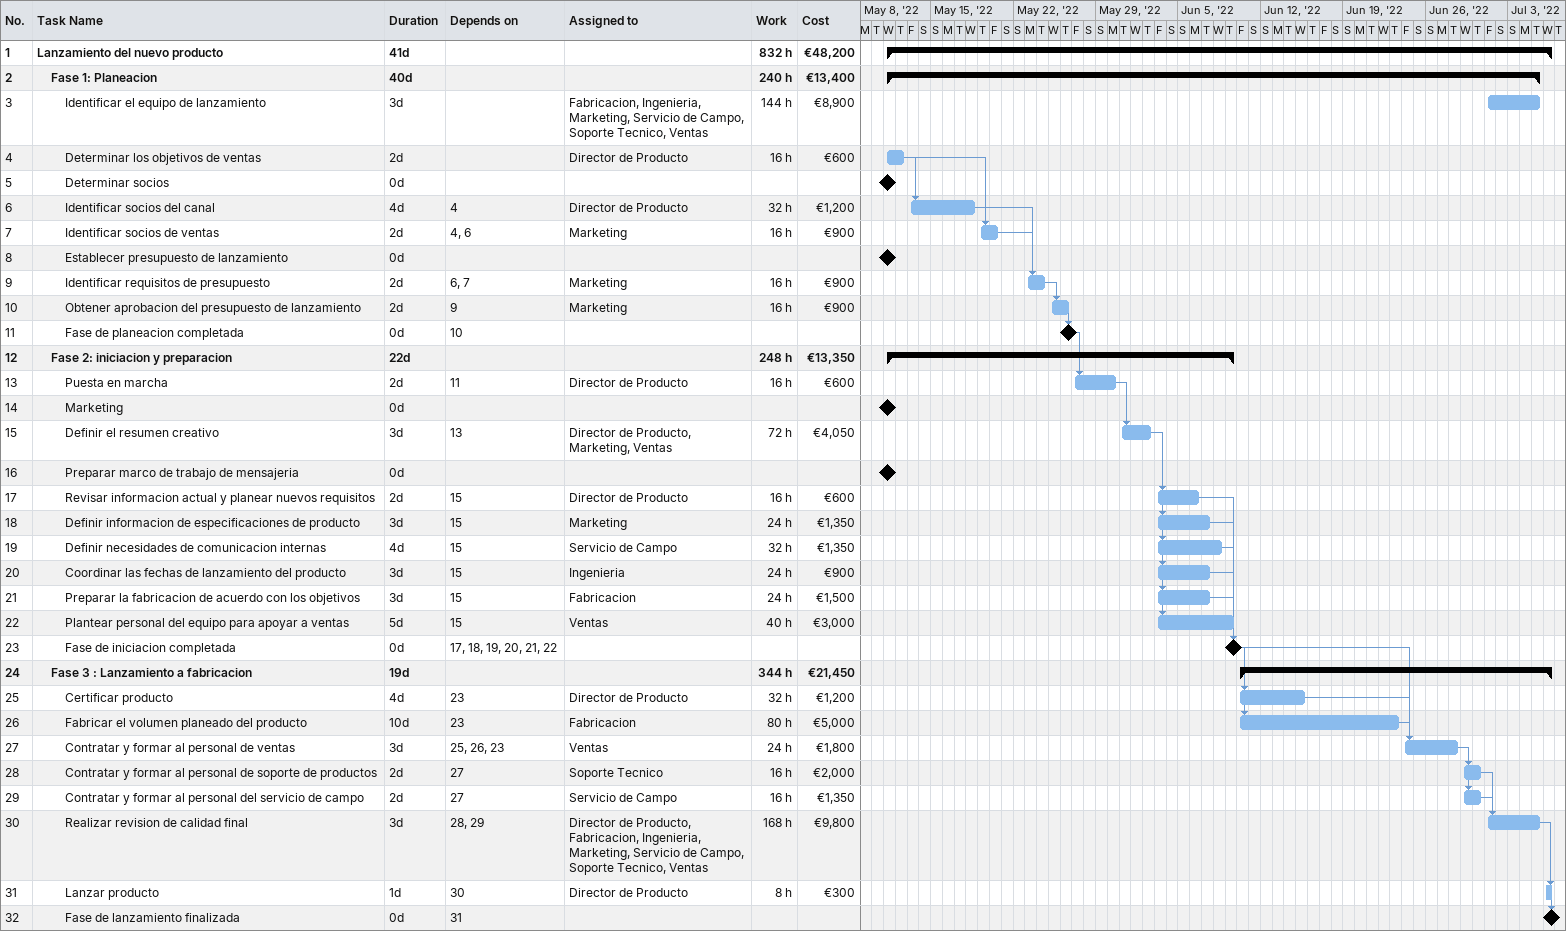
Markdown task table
| ID | Level | Task | Duration | Start | Finish | Predecessors | Resources | Work (h) | Cost (€) |
|---|---|---|---|---|---|---|---|---|---|
| 1 | 1 | **Lanzamiento del nuevo producto** | 41d | 2022-05-11 | 2022-07-06 |  |  | 832 | 48200 |
| 2 | 2 | **Fase 1: Planeacion** | 40d | 2022-05-11 | 2022-07-05 |  |  | 240 | 13400 |
| 3 | 3 | Identificar el equipo de lanzamiento | 3d | 2022-07-01 | 2022-07-05 |  | Fabricacion, Ingenieria, Marketing, Servicio de Campo, Soporte Tecnico, Ventas | 144 | 8900 |
| 4 | 3 | Determinar los objetivos de ventas | 2d | 2022-05-11 | 2022-05-12 |  | Director de Producto | 16 | 600 |
| 5 | 3 | Determinar socios | 0d | 2022-05-11 | 2022-05-11 |  |  |  |  |
| 6 | 3 | Identificar socios del canal | 4d | 2022-05-13 | 2022-05-18 | 4 | Director de Producto | 32 | 1200 |
| 7 | 3 | Identificar socios de ventas | 2d | 2022-05-19 | 2022-05-20 | 4, 6 | Marketing | 16 | 900 |
| 8 | 3 | Establecer presupuesto de lanzamiento | 0d | 2022-05-11 | 2022-05-11 |  |  |  |  |
| 9 | 3 | Identificar requisitos de presupuesto | 2d | 2022-05-23 | 2022-05-24 | 6, 7 | Marketing | 16 | 900 |
| 10 | 3 | Obtener aprobacion del presupuesto de lanzamiento | 2d | 2022-05-25 | 2022-05-26 | 9 | Marketing | 16 | 900 |
| 11 | 3 | Fase de planeacion completada | 0d | 2022-05-26 | 2022-05-26 | 10 |  |  |  |
| 12 | 2 | **Fase 2: iniciacion y preparacion** | 22d | 2022-05-11 | 2022-06-09 |  |  | 248 | 13350 |
| 13 | 3 | Puesta en marcha | 2d | 2022-05-27 | 2022-05-30 | 11 | Director de Producto | 16 | 600 |
| 14 | 3 | Marketing | 0d | 2022-05-11 | 2022-05-11 |  |  |  |  |
| 15 | 3 | Definir el resumen creativo | 3d | 2022-05-31 | 2022-06-02 | 13 | Director de Producto, Marketing, Ventas | 72 | 4050 |
| 16 | 3 | Preparar marco de trabajo de mensajeria | 0d | 2022-05-11 | 2022-05-11 |  |  |  |  |
| 17 | 3 | Revisar informacion actual y planear nuevos requisitos | 2d | 2022-06-03 | 2022-06-06 | 15 | Director de Producto | 16 | 600 |
| 18 | 3 | Definir informacion de especificaciones de producto | 3d | 2022-06-03 | 2022-06-07 | 15 | Marketing | 24 | 1350 |
| 19 | 3 | Definir necesidades de comunicacion internas | 4d | 2022-06-03 | 2022-06-08 | 15 | Servicio de Campo | 32 | 1350 |
| 20 | 3 | Coordinar las fechas de lanzamiento del producto | 3d | 2022-06-03 | 2022-06-07 | 15 | Ingenieria | 24 | 900 |
| 21 | 3 | Preparar la fabricacion de acuerdo con los objetivos | 3d | 2022-06-03 | 2022-06-07 | 15 | Fabricacion | 24 | 1500 |
| 22 | 3 | Plantear personal del equipo para apoyar a ventas | 5d | 2022-06-03 | 2022-06-09 | 15 | Ventas | 40 | 3000 |
| 23 | 3 | Fase de iniciacion completada | 0d | 2022-06-09 | 2022-06-09 | 17, 18, 19, 20, 21, 22 |  |  |  |
| 24 | 2 | **Fase 3 : Lanzamiento a fabricacion** | 19d | 2022-06-10 | 2022-07-06 |  |  | 344 | 21450 |
| 25 | 3 | Certificar producto | 4d | 2022-06-10 | 2022-06-15 | 23 | Director de Producto | 32 | 1200 |
| 26 | 3 | Fabricar el volumen planeado del producto | 10d | 2022-06-10 | 2022-06-23 | 23 | Fabricacion | 80 | 5000 |
| 27 | 3 | Contratar y formar al personal de ventas | 3d | 2022-06-24 | 2022-06-28 | 25, 26, 23 | Ventas | 24 | 1800 |
| 28 | 3 | Contratar y formar al personal de soporte de productos | 2d | 2022-06-29 | 2022-06-30 | 27 | Soporte Tecnico | 16 | 2000 |
| 29 | 3 | Contratar y formar al personal del servicio de campo | 2d | 2022-06-29 | 2022-06-30 | 27 | Servicio de Campo | 16 | 1350 |
| 30 | 3 | Realizar revision de calidad final | 3d | 2022-07-01 | 2022-07-05 | 28, 29 | Director de Producto, Fabricacion, Ingenieria, Marketing, Servicio de Campo, Soporte Tecnico, Ventas | 168 | 9800 |
| 31 | 3 | Lanzar producto | 1d | 2022-07-06 | 2022-07-06 | 30 | Director de Producto | 8 | 300 |
| 32 | 3 | Fase de lanzamiento finalizada | 0d | 2022-07-06 | 2022-07-06 | 31 |  |  |  |
